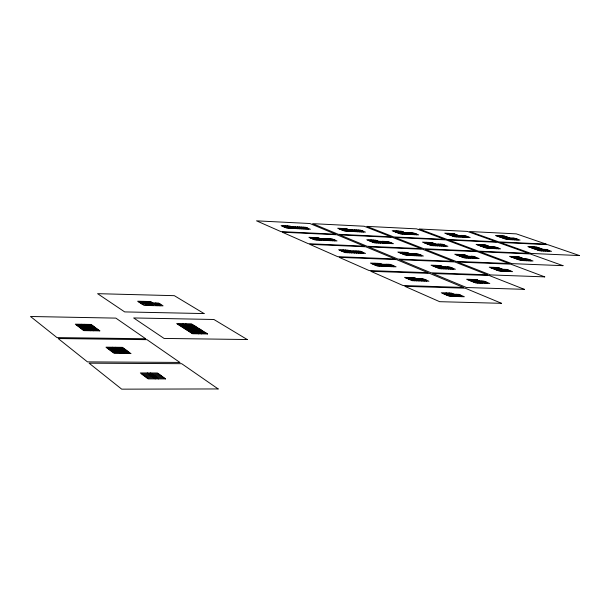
<?xml version="1.0" encoding="UTF-8"?>
<svg xmlns="http://www.w3.org/2000/svg" width="610" height="610" viewBox="0 0 610 610"><rect width="100%" height="100%" fill="white"/><g stroke="black" fill="none" stroke-linecap="round" stroke-linejoin="round"><path stroke-width="0.91" d="M142.953 374.914L160.117 374.944M144.273 375.897L161.459 375.928M145.599 376.888L162.809 376.919M146.926 377.887L164.166 377.91M141.642 373.93L158.775 373.968M113.086 352.511L129.617 352.656M107.147 348.058L123.555 348.226M108.321 348.943L124.76 349.103M109.51 349.827L125.965 349.987M110.7 350.719L127.177 350.872M111.889 351.619L128.397 351.764M81.725 328.996L97.585 329.248M188.848 331.344L203.755 331.573M82.807 329.812L98.698 330.056M190.084 332.137L205.013 332.366M191.334 332.938L206.279 333.159M179.073 325.092L193.82 325.351M180.278 325.862L195.047 326.114M76.349 324.97L92.102 325.237M181.49 326.64L196.275 326.891M182.703 327.417L197.51 327.661M77.417 325.77L93.193 326.03M183.923 328.195L198.753 328.439M78.484 326.571L94.283 326.83M185.15 328.981L199.996 329.217M79.559 327.379L95.381 327.631M186.378 329.766L201.239 330.002M80.642 328.188L96.479 328.439M187.605 330.551L202.497 330.788M177.868 324.322L192.592 324.581M139.766 302.606L158.638 303.056L163.091 305.846L144.12 305.412L137.616 301.218L150.456 301.531L157.067 305.709M140.971 303.376L159.866 303.826M141.939 304.001L160.857 304.443M138.691 301.912L151.547 302.217M445.513 294.599L460.321 295.026M446.741 295.126L461.557 295.553M442.646 293.357L452.727 293.654M444.004 293.944L458.796 294.378L464.332 296.735L449.486 296.308L441.289 292.777L451.362 293.067L459.62 296.597M405.818 277.924L415.646 278.259M469.265 280.325L478.697 280.646M416.355 278.564L420.938 278.717M407.076 278.465L416.912 278.8M479.445 280.943L483.844 281.088L489.792 283.482L475.899 283.025L466.635 279.25L476.524 279.594L477.843 280.127L467.946 279.784M470.584 280.859L480.024 281.179M408.471 279.075L425.2 279.632M471.904 281.401L476.341 281.546M476.479 281.606L485.903 281.919M409.607 279.563L426.352 280.12M473.23 281.934L487.1 282.399M490.509 267.683L499.361 268.019M432.269 265.678L441.48 266.029M371.589 263.581L381.181 263.947M491.782 268.171L500.642 268.514M433.489 266.173L442.707 266.524M381.845 264.229L386.313 264.404M372.763 264.092L382.363 264.458M443.401 266.806L447.702 266.966M493.063 268.667L501.931 269.002M434.716 266.669L443.943 267.02M502.655 269.277L506.788 269.437L512.553 271.633L499.498 271.145L489.243 267.195L498.088 267.531L508.397 271.481M373.938 264.595L378.444 264.77M378.566 264.824L392.611 265.35M494.344 269.162L503.219 269.498M435.952 267.172L440.283 267.34M440.412 267.394L451.766 267.82M375.112 265.106L393.679 265.808M495.762 269.704L508.786 270.2M437.187 267.676L452.887 268.27M496.914 270.154L509.945 270.642M510.768 256.818L519.789 257.199M455.952 254.706L465.323 255.102M398.978 252.51L407.983 252.883M511.996 257.267L521.024 257.649M339.709 250.222L349.072 250.618M457.142 255.163L466.52 255.56L464.126 254.644L454.77 254.248L464.347 257.938L479.14 258.556L473.314 256.33L471.294 256.246L477.119 258.472M349.683 250.878L354.044 251.061M400.122 252.975L409.127 253.348M513.231 257.725L522.267 258.106M340.799 250.695L350.171 251.084M458.339 255.62L467.351 256.002M409.775 253.615L413.976 253.79M401.266 253.44L410.286 253.813M468.022 256.261L471.736 256.413M514.474 258.183L523.159 258.541M341.897 251.167L346.289 251.35M346.404 251.404L362.287 252.067M459.536 256.086L468.556 256.459M523.86 258.8L527.437 258.945L533.018 260.981L520.711 260.47L509.533 256.368L518.553 256.749L525.789 259.502M402.417 253.905L406.649 254.08M515.717 258.632L524.409 258.998M406.771 254.134L419.962 254.683M342.988 251.64L363.285 252.487M460.733 256.551L464.805 256.719M464.934 256.764L475.625 257.214M403.568 254.378L421.007 255.102M516.96 259.09L520.887 259.258M521.016 259.303L529.373 259.654M461.93 257.008L476.707 257.626M518.203 259.555L530.494 260.058M309.941 237.748L319.076 238.159M424.712 242.986L433.885 243.398L431.644 242.544L422.486 242.124L431.445 245.586L447.908 246.326L442.448 244.244L438.498 244.069L443.95 246.143M531.432 247.851L539.972 248.239M319.648 238.411L323.91 238.601M368.92 240.63L377.727 241.034M479.605 245.677L488.457 246.074M310.955 238.19L320.097 238.601M378.33 241.278L382.432 241.461M425.826 243.413L434.648 243.817M532.629 248.27L541.177 248.659M369.988 241.064L378.802 241.468M480.764 246.097L489.273 246.486M435.281 244.053L438.91 244.221M311.977 238.632L333.998 239.669M426.947 243.847L435.776 244.244M489.929 246.73L493.437 246.882M533.834 248.697L542.054 249.071M371.063 241.507L375.196 241.69M481.93 246.531L490.448 246.913M375.31 241.735L390.255 242.414M542.732 249.307L546.11 249.459L551.524 251.343L539.88 250.824L527.856 246.592L536.381 246.981L544.6 249.963M312.999 239.074L334.928 240.065M428.067 244.282L432.055 244.458M432.177 244.503L444.614 245.067M535.039 249.116L543.266 249.49M372.138 241.941L391.231 242.803M483.097 246.958L486.94 247.134M487.062 247.18L497.158 247.629M429.188 244.717L445.628 245.456M536.243 249.543L539.957 249.711M540.086 249.757L547.993 250.115M484.264 247.385L498.217 248.018M537.456 249.97L549.076 250.496M529.045 247.012L537.57 247.401M477.295 244.823L486.132 245.228M423.599 242.551L432.764 242.971M530.235 247.431L538.775 247.82M367.853 240.195L376.652 240.599M478.446 245.25L487.291 245.655M338.68 228.658L347.281 229.078M446.932 233.958L455.601 234.377M282.072 226.066L290.993 226.501M394.281 231.556L403.263 231.991L401.159 231.19L392.192 230.748L400.595 233.996L418.651 234.865L413.519 232.913L407.724 232.631L412.833 234.583M498.858 236.665L507.238 237.077M291.534 226.737L295.69 226.935M339.686 229.063L348.295 229.482M448.014 234.354L456.692 234.781M283.025 226.478L291.954 226.92M395.326 231.96L403.965 232.379M499.979 237.061L508.366 237.473L503.852 235.895L495.488 235.483L506.796 239.463L520.033 240.096L514.52 238.182L512.713 238.091L518.218 240.012M348.859 229.711L352.87 229.909M340.685 229.474L349.301 229.894M404.552 232.608L408.105 232.784M449.105 234.758L457.447 235.163M283.978 226.897L288.164 227.095M396.378 232.364L405.017 232.784M458.064 235.391L461.495 235.552M501.107 237.465L509.175 237.854M288.271 227.141L307.554 228.079M341.691 229.886L362.454 230.931M450.195 235.155L458.545 235.567M509.815 238.075L513.132 238.235M284.931 227.309L308.424 228.453M397.43 232.768L415.555 233.691M502.243 237.862L510.311 238.251M342.698 230.298L363.369 231.297M451.293 235.559L455.06 235.742M455.182 235.788L466.94 236.36M398.483 233.18L416.508 234.049M503.38 238.258L507.017 238.434M507.139 238.479L516.7 238.945M452.391 235.963L467.931 236.718M504.516 238.662L517.73 239.295M496.609 235.879L504.973 236.291M445.841 233.554L454.511 233.981M393.236 231.152L402.211 231.587M497.729 236.268L506.102 236.68M544.272 249.376L549.671 251.259M511.317 238.152L516.403 239.928M544.295 249.947L547.818 251.183M508.038 237.458L511.576 238.693M511.271 238.678L514.581 239.837M541.939 249.841L545.462 251.076M533.193 246.837L541.741 249.833M500.734 235.742L508.763 238.556M508.961 238.563L512.27 239.722M531.546 246.76L543.601 250.992M499.117 235.658L510.448 239.638M539.316 250.054L541.741 250.908M506.338 238.746L508.618 239.547M462.967 235.498L468.289 237.435M498.667 248.788L493.01 246.73L494.916 246.814L500.581 248.88L486.605 248.247L476.136 244.396L484.973 244.808L491.744 247.385M466.414 237.343L461.099 235.407L464.835 235.59L470.157 237.526L454.595 236.779L444.759 233.157L453.421 233.584L459.765 236.009M525.484 258.869L531.066 260.897M491.523 246.798L496.753 248.705M459.627 235.46L464.53 237.252M525.469 259.486L529.106 260.821M491.424 247.37L494.832 248.621M459.452 235.994L462.654 237.16M522.976 259.387L526.605 260.714M515.191 256.604L522.77 259.38M481.679 244.656L488.778 247.256M488.984 247.263L492.384 248.506M450.188 233.424L456.859 235.872M457.058 235.879L460.253 237.046M513.445 256.528L524.646 260.63M479.971 244.572L490.463 248.422M448.518 233.34L458.369 236.954M520.17 259.631L522.678 260.554M486.185 247.477L488.534 248.339M454.275 236.055L456.486 236.871M411.59 232.822L416.714 234.774M440.473 244.152L445.933 246.234M409.661 232.73L414.777 234.682M504.722 269.361L510.478 271.557M469.708 256.33L475.091 258.388M436.928 244.13L441.96 246.059M466.154 255.544L469.891 256.97M406.168 232.685L410.888 234.492M469.547 256.955L473.055 258.304M433.527 243.382L439.97 245.967M495.457 267.432L505.751 271.381M402.913 231.975L408.944 234.4M460.634 254.492L466.749 256.84M466.963 256.848L470.462 258.198M428.228 242.383L433.954 244.587M434.16 244.595L437.439 245.853M493.391 267.348L503.669 271.305M403.393 233.096L406.466 234.278M458.827 254.416L468.427 258.114M397.819 231.022L403.187 233.089M426.459 242.307L435.441 245.761M498.995 270.23L501.588 271.221M396.081 230.938L404.506 234.187M463.974 257.092L466.391 258.03M431.186 244.801L433.451 245.677M400.434 233.272L402.554 234.095M358.505 230.054L363.423 232.021M386.138 241.491L391.376 243.588M356.507 229.955L361.417 231.93M415.654 253.707L421.243 255.956M384.094 241.4L389.317 243.497M453.238 269.193L447.252 266.784L449.395 266.867L455.388 269.269L439.665 268.682L431.049 265.175L440.245 265.533L448.922 269.033M354.509 229.856L359.404 231.831M419.139 255.864L413.557 253.623L417.743 253.798L423.348 256.04L405.879 255.315L397.842 252.044L406.832 252.426L414.922 255.689M481.641 281.019L487.588 283.406M387.258 243.405L382.043 241.301L388.181 241.583L393.427 243.687L374.296 242.826L366.785 239.76L375.577 240.165L383.141 243.222M445.552 266.883L451.08 269.109M357.391 231.731L352.504 229.764L360.502 230.153L365.421 232.12L344.719 231.121L337.688 228.247L346.282 228.674L353.365 231.541M411.88 253.699L417.034 255.781M477.371 280.104L485.377 283.337M380.381 241.369L385.2 243.314M350.864 229.81L355.378 231.632M473.253 279.479L482.556 283.238M437.515 265.426L446.169 268.926M404.163 252.311L412.238 255.582M471.05 279.403L480.344 283.17M372.962 240.043L380.51 243.1M435.357 265.342L444.004 268.85M343.727 228.544L350.796 231.411M402.059 252.22L410.118 255.491M475.449 282.011L478.118 283.093M370.91 239.951L378.444 243.009M439.353 267.76L441.838 268.766M341.714 228.445L348.775 231.32M405.688 254.462L407.999 255.407M374.212 242.04L376.37 242.917M344.719 230.397L346.747 231.22M303.627 227.194L308.317 229.177M329.903 238.731L334.898 240.858M301.561 227.095L306.235 229.078M357.994 251.076L363.339 253.348M327.784 238.64L332.77 240.759M388.112 264.305L393.839 266.738M299.487 226.989L304.161 228.979M355.821 250.984L361.158 253.257M426.626 281.141L420.473 278.518L422.761 278.595L428.921 281.218L412.154 280.661L404.56 277.382L414.381 277.718L422.029 280.989M325.656 238.54L330.635 240.66M391.597 266.654L385.886 264.221L390.339 264.389L396.073 266.822L377.476 266.128L370.423 263.078L380.007 263.444L387.114 266.486M456.448 294.31L461.976 296.666M297.421 226.889L302.08 228.88M358.97 253.165L353.647 250.893L360.167 251.167L365.52 253.432L345.191 252.593L338.626 249.749L347.974 250.146L354.593 252.982M418.651 278.64L424.331 281.065M328.508 240.569L323.536 238.441L332.015 238.83L337.025 240.95L315.05 239.959L308.927 237.305L318.054 237.725L324.23 240.378M384.079 264.321L389.355 266.57M299.99 228.78L295.339 226.79L305.694 227.294L310.391 229.284L286.852 228.14L281.118 225.654L290.04 226.089L295.812 228.575M351.871 250.969L356.781 253.074M321.783 238.502L326.365 240.47M449.013 292.998L457.256 296.529M293.616 226.836L297.901 228.674M411.46 277.619L419.093 280.89M377.155 263.337L384.247 266.379M446.017 292.914L454.236 296.445M345.191 250.031L351.795 252.868M409.165 277.535L416.782 280.813M315.339 237.603L321.5 240.248M374.914 263.253L381.997 266.296M448.556 295.179L451.308 296.361M287.386 225.959L293.151 228.445M343.011 249.94L349.599 252.776M411.918 279.639L414.472 280.737M313.204 237.504L319.35 240.157M377.369 265.19L379.74 266.212M285.305 225.86L291.054 228.346M345.191 251.732L347.395 252.685M315.149 239.166L317.2 240.058M287.035 227.408L288.957 228.247M155.649 302.979L160.087 305.778M185.432 323.712L201.498 333.868M182.642 323.666L198.662 333.822M146.644 301.439L153.224 305.618M143.64 301.363L150.197 305.549M144.966 304.07L147.162 305.48M84.66 324.329L93.383 330.772M115.732 347.281L124.158 353.503M150.533 372.969L158.554 378.901M81.679 324.284L90.364 330.727M112.629 347.242L121.016 353.472M147.284 372.962L155.283 378.894M218.166 388.944L121.695 389.157L89.09 363.179L181.688 363.69L218.166 388.944M165.531 378.901L148.26 378.886L140.338 372.946L157.441 372.992L165.531 378.901M179.866 362.431L87.466 361.882L58.171 338.535L146.995 339.663L179.866 362.431M130.845 353.556L114.291 353.419L105.972 347.174L122.351 347.349L130.845 353.556M247.218 339.526L164.075 338.436L133.651 317.955L213.912 319.487L247.218 339.526M145.668 338.748L56.989 337.597L30.5 316.491L115.862 318.115L145.668 338.748M99.811 330.872L83.898 330.628L75.289 324.169L91.012 324.444L99.811 330.872M207.552 333.952L192.585 333.739L176.671 323.559L191.38 323.818L207.552 333.952M204.075 313.57L124.676 311.908L97.585 293.669L174.338 295.675L204.075 313.57M501.557 303.322L439.635 301.683L404.819 286.311L465.224 288.194L501.557 303.322M463.379 287.432L403.058 285.533L370.796 271.29L429.669 273.394L463.379 287.432M524.371 289.346L466.49 287.523L432.703 273.501L489.266 275.522L524.371 289.346M427.961 272.678L369.164 270.565L339.19 257.336L396.591 259.616L427.961 272.678M487.489 274.82L430.988 272.792L399.558 259.738L454.778 261.934L487.489 274.82M544.73 276.871L490.402 274.919L457.63 262.048L510.806 264.16L544.73 276.871M394.998 258.953L337.673 256.665L309.75 244.335L365.741 246.775L394.998 258.953M453.116 261.278L397.956 259.075L368.638 246.898L422.577 249.246L453.116 261.278M509.083 263.52L455.967 261.393L425.361 249.368L477.363 251.633L509.083 263.52M563 265.67L511.82 263.627L480.047 251.747L530.212 253.935L563 265.67M364.254 246.158L308.332 243.71L282.27 232.196L336.903 234.766L364.254 246.158M421.022 248.636L367.144 246.28L339.724 234.896L392.428 237.374L421.022 248.636M475.747 251.03L423.805 248.758L395.15 237.504L446.017 239.89L475.747 251.03M528.534 253.333L478.431 251.145L448.647 240.012L497.768 242.322L528.534 253.333M579.5 255.567L531.127 253.447L500.307 242.444L547.78 244.671L579.5 255.567M335.508 234.187L280.943 231.617L256.543 220.843L309.888 223.519L335.508 234.187M390.972 236.802L338.329 234.316L312.64 223.656L364.147 226.234L390.972 236.802M444.499 239.326L393.694 236.932L366.816 226.371L416.584 228.864L444.499 239.326M496.197 241.758L447.13 239.448L419.161 228.994L467.275 231.404L496.197 241.758M546.163 244.114L498.736 241.88L469.761 231.533L516.312 233.866L546.163 244.114"/></g></svg>
